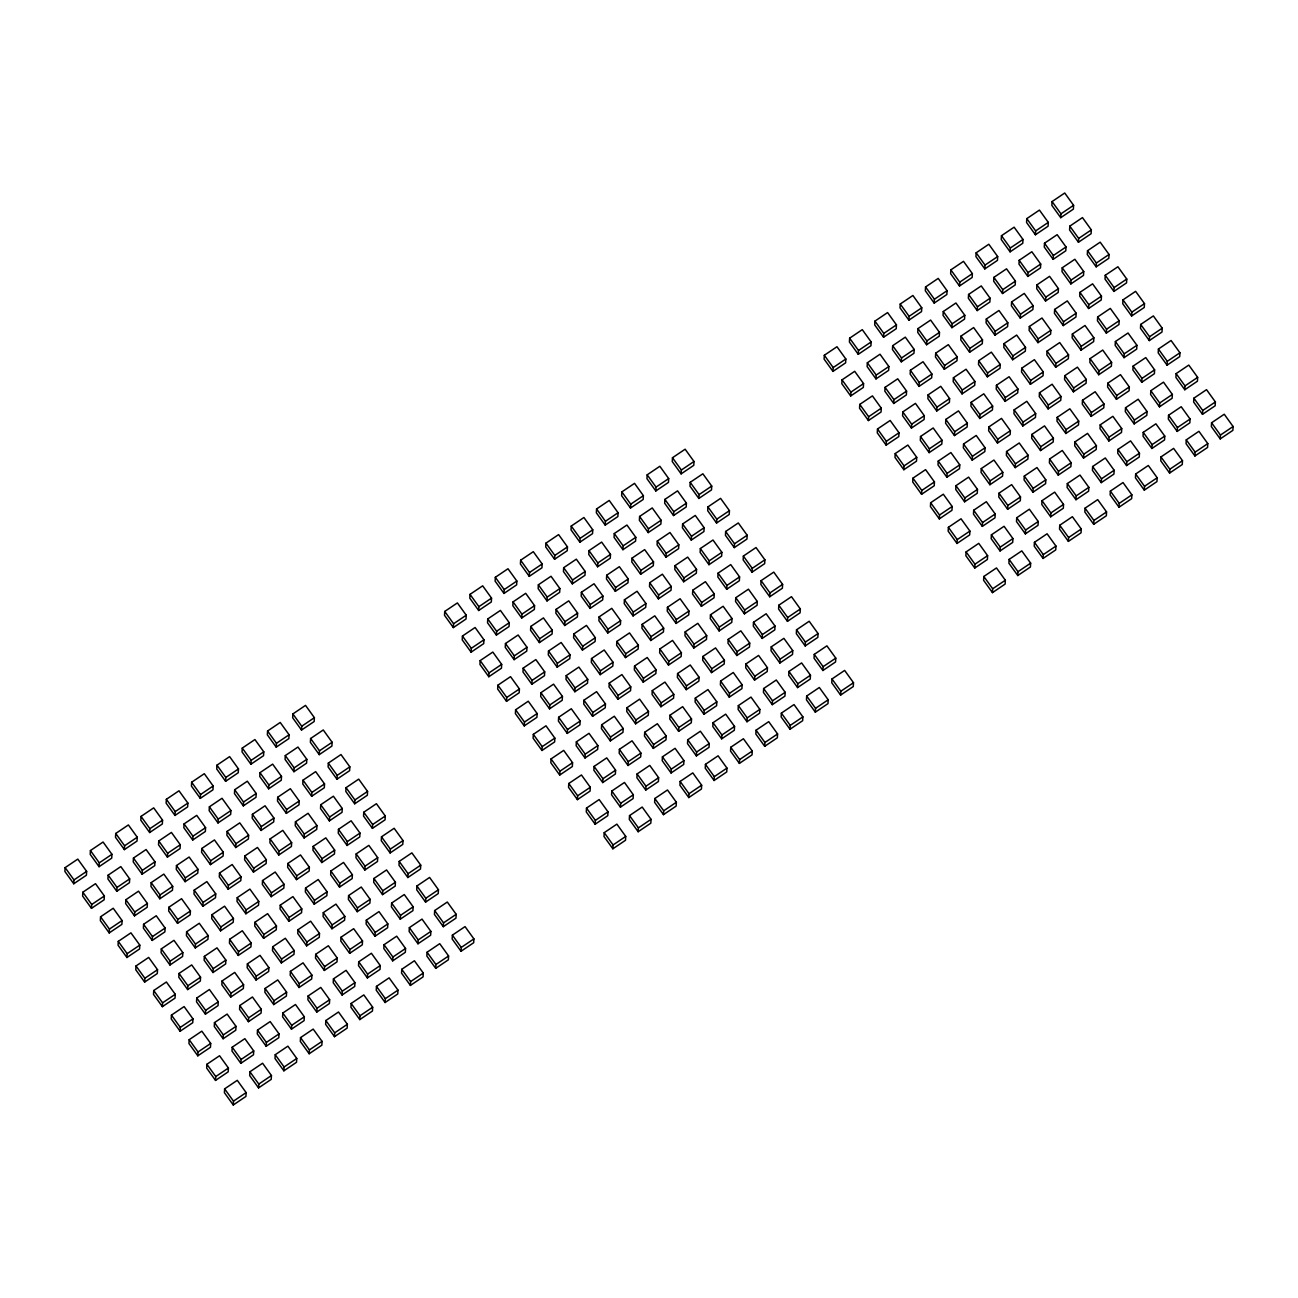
<?xml version="1.0" encoding="UTF-8"?>
<svg xmlns="http://www.w3.org/2000/svg" width="1298" height="1298" viewBox="0 0 1298 1298"><rect width="100%" height="100%" fill="white"/><g stroke="black" fill="none" stroke-linecap="round" stroke-linejoin="round"><path stroke-width="1.5" d="M65.127 867.632L64.9 871.477L73.759 883.76L86.414 875.225L86.641 871.396L77.783 859.098L65.127 867.632L73.986 879.93L73.759 883.76M82.845 892.213L82.618 896.058L91.477 908.34L104.132 899.806L104.359 895.977L95.5 883.678L82.845 892.213L91.704 904.511L91.477 908.34M90.422 850.563L90.211 854.392L99.07 866.691L111.725 858.14L111.936 854.311L103.077 842.029L90.422 850.563L99.297 862.845L99.07 866.691M100.563 916.794L100.352 920.639L109.21 932.921L121.866 924.387L122.077 920.542L113.218 908.259L100.563 916.794L109.421 929.092L109.21 932.921M108.156 875.144L107.929 878.973L116.788 891.272L129.443 882.721L129.67 878.892L120.811 866.593L108.156 875.144L117.015 887.426L116.788 891.272M115.733 833.478L115.506 837.324L124.381 849.606L137.02 841.072L137.247 837.226L128.388 824.944L115.733 833.478L124.592 845.777L124.381 849.606M118.28 941.375L118.069 945.22L126.928 957.502L139.584 948.968L139.795 945.122L130.936 932.84L118.28 941.375L127.155 953.673L126.928 957.502M125.874 899.725L125.646 903.554L134.505 915.853L147.161 907.302L147.388 903.473L138.529 891.174L125.874 899.725L134.732 912.007L134.505 915.853M133.451 858.059L133.24 861.904L142.099 874.187L154.754 865.652L154.965 861.807L146.106 849.525L133.451 858.059L142.326 870.358L142.099 874.187M141.044 816.41L140.817 820.239L149.676 832.521L162.331 823.987L162.558 820.158L153.699 807.859L141.044 816.41L149.903 828.692L149.676 832.521M136.014 965.955L135.787 969.801L144.646 982.083L157.301 973.549L157.529 969.703L148.67 957.421L136.014 965.955L144.873 978.254L144.646 982.083M143.591 924.306L143.38 928.135L152.239 940.417L164.895 931.883L165.106 928.054L156.247 915.755L143.591 924.306L152.45 936.588L152.239 940.417M151.185 882.64L150.957 886.469L159.816 898.768L172.472 890.233L172.699 886.388L163.84 874.106L151.185 882.64L160.043 894.939L159.816 898.768M158.762 840.974L158.534 844.82L167.41 857.102L180.065 848.567L180.276 844.738L171.417 832.44L158.762 840.974L167.62 853.273L167.41 857.102M153.732 990.536L153.505 994.382L162.38 1006.664L175.019 998.13L175.246 994.284L166.387 982.002L153.732 990.536L162.591 1002.835L162.38 1006.664M166.355 799.325L166.128 803.154L174.987 815.452L187.642 806.902L187.869 803.073L178.994 790.79L166.355 799.325L175.214 811.607L174.987 815.452M161.309 948.887L161.098 952.716L169.957 964.998L182.612 956.464L182.84 952.635L173.964 940.336L161.309 948.887L170.184 961.169L169.957 964.998M168.902 907.221L168.675 911.05L177.534 923.349L190.189 914.814L190.417 910.969L181.558 898.687L168.902 907.221L177.761 919.503L177.534 923.349M176.479 865.555L176.268 869.4L185.127 881.683L197.783 873.148L197.994 869.319L189.135 857.021L176.479 865.555L185.354 877.854L185.127 881.683M171.45 1015.117L171.239 1018.946L180.097 1031.245L192.753 1022.71L192.964 1018.865L184.105 1006.583L171.45 1015.117L180.308 1027.416L180.097 1031.245M184.073 823.906L183.845 827.735L192.704 840.033L205.36 831.483L205.587 827.653L196.728 815.371L184.073 823.906L192.931 836.188L192.704 840.033M179.043 973.451L178.816 977.297L187.675 989.579L200.33 981.045L200.557 977.216L191.698 964.917L179.043 973.451L187.902 985.75L187.675 989.579M191.65 782.24L191.439 786.085L200.298 798.367L212.953 789.833L213.164 785.988L204.305 773.705L191.65 782.24L200.509 794.538L200.298 798.367M186.62 931.802L186.409 935.631L195.268 947.929L207.923 939.379L208.134 935.55L199.275 923.267L186.62 931.802L195.479 944.084L195.268 947.929M194.213 890.136L193.986 893.981L202.845 906.264L215.5 897.729L215.728 893.884L206.869 881.602L194.213 890.136L203.072 902.435L202.845 906.264M189.184 1039.698L188.956 1043.527L197.815 1055.826L210.471 1047.291L210.698 1043.446L201.823 1031.164L189.184 1039.698L198.042 1051.98L197.815 1055.826M201.79 848.486L201.579 852.315L210.438 864.614L223.094 856.063L223.305 852.234L214.446 839.936L201.79 848.486L210.649 860.769L210.438 864.614M196.761 998.032L196.533 1001.878L205.409 1014.16L218.048 1005.625L218.275 1001.796L209.416 989.498L196.761 998.032L205.619 1010.331L205.409 1014.16M209.384 806.821L209.156 810.666L218.015 822.948L230.671 814.414L230.898 810.569L222.023 798.286L209.384 806.821L218.242 819.119L218.015 822.948M204.354 956.383L204.127 960.212L212.986 972.51L225.641 963.96L225.868 960.131L216.993 947.848L204.354 956.383L213.213 968.665L212.986 972.51M216.961 765.171L216.734 769L225.609 781.299L238.248 772.748L238.475 768.919L229.616 756.62L216.961 765.171L225.82 777.453L225.609 781.299M211.931 914.717L211.704 918.562L220.563 930.844L233.218 922.31L233.445 918.465L224.586 906.182L211.931 914.717L220.79 927.015L220.563 930.844M206.901 1064.279L206.674 1068.108L215.533 1080.407L228.188 1071.856L228.416 1068.027L219.557 1055.745L206.901 1064.279L215.76 1076.561L215.533 1080.407M219.508 873.067L219.297 876.896L228.156 889.195L240.811 880.644L241.022 876.815L232.164 864.517L219.508 873.067L228.383 885.35L228.156 889.195M214.478 1022.613L214.267 1026.458L223.126 1038.741L235.782 1030.206L235.993 1026.361L227.134 1014.079L214.478 1022.613L223.337 1034.912L223.126 1038.741M227.101 831.401L226.874 835.247L235.733 847.529L248.389 838.995L248.616 835.149L239.757 822.867L227.101 831.401L235.96 843.7L235.733 847.529M222.072 980.964L221.844 984.793L230.703 997.091L243.359 988.541L243.586 984.711L234.727 972.413L222.072 980.964L230.93 993.246L230.703 997.091M234.678 789.752L234.467 793.581L243.326 805.863L255.982 797.329L256.193 793.5L247.334 781.201L234.678 789.752L243.537 802.034L243.326 805.863M229.649 939.298L229.438 943.143L238.297 955.425L250.952 946.891L251.163 943.046L242.304 930.763L229.649 939.298L238.508 951.596L238.297 955.425M242.272 748.086L242.045 751.915L250.903 764.214L263.559 755.679L263.786 751.834L254.927 739.552L242.272 748.086L251.131 760.368L250.903 764.214M224.619 1088.86L224.408 1092.689L233.267 1104.987L245.922 1096.437L246.133 1092.608L237.274 1080.325L224.619 1088.86L233.478 1101.142L233.267 1104.987M237.242 897.648L237.015 901.477L245.874 913.776L258.529 905.225L258.756 901.396L249.897 889.098L237.242 897.648L246.101 909.93L245.874 913.776M232.212 1047.194L231.985 1051.039L240.844 1063.322L253.499 1054.787L253.727 1050.942L244.851 1038.66L232.212 1047.194L241.071 1059.493L240.844 1063.322M244.819 855.982L244.608 859.811L253.467 872.11L266.122 863.576L266.333 859.73L257.475 847.448L244.819 855.982L253.678 868.281L253.467 872.11M239.789 1005.544L239.562 1009.373L248.437 1021.672L261.076 1013.121L261.304 1009.292L252.445 996.994L239.789 1005.544L248.648 1017.827L248.437 1021.672M252.412 814.333L252.185 818.162L261.044 830.444L273.7 821.91L273.927 818.081L265.052 805.782L252.412 814.333L261.271 826.615L261.044 830.444M247.383 963.879L247.155 967.724L256.014 980.006L268.67 971.472L268.897 967.627L260.022 955.344L247.383 963.879L256.241 976.177L256.014 980.006M259.989 772.667L259.762 776.496L268.637 788.795L281.277 780.244L281.504 776.415L272.645 764.133L259.989 772.667L268.848 784.949L268.637 788.795M254.96 922.229L254.733 926.058L263.608 938.34L276.247 929.806L276.474 925.977L267.615 913.678L254.96 922.229L263.818 934.511L263.608 938.34M267.583 731.001L267.356 734.846L276.214 747.129L288.87 738.594L289.097 734.765L280.222 722.467L267.583 731.001L276.442 743.3L276.214 747.129M249.93 1071.775L249.703 1075.62L258.562 1087.902L271.217 1079.368L271.444 1075.523L262.585 1063.24L249.93 1071.775L258.789 1084.073L258.562 1087.902M262.537 880.563L262.326 884.392L271.185 896.691L283.84 888.156L284.051 884.311L275.192 872.029L262.537 880.563L271.412 892.846L271.185 896.691M257.507 1030.125L257.296 1033.954L266.155 1046.253L278.81 1037.702L279.021 1033.873L270.162 1021.575L257.507 1030.125L266.382 1042.408L266.155 1046.253M270.13 838.897L269.903 842.743L278.762 855.025L291.417 846.491L291.644 842.662L282.786 830.363L270.13 838.897L278.989 851.196L278.762 855.025M265.1 988.459L264.873 992.289L273.732 1004.587L286.387 996.053L286.615 992.207L277.756 979.925L265.1 988.459L273.959 1000.758L273.732 1004.587M277.707 797.248L277.496 801.077L286.355 813.375L299.011 804.825L299.221 800.996L290.363 788.713L277.707 797.248L286.582 809.53L286.355 813.375M272.677 946.794L272.466 950.639L281.325 962.921L293.981 954.387L294.192 950.558L285.333 938.259L272.677 946.794L281.536 959.092L281.325 962.921M285.3 755.582L285.073 759.427L293.932 771.71L306.588 763.175L306.815 759.33L297.956 747.048L285.3 755.582L294.159 767.881L293.932 771.71M280.271 905.144L280.043 908.973L288.902 921.272L301.558 912.721L301.785 908.892L292.926 896.61L280.271 905.144L289.13 917.426L288.902 921.272M292.877 713.932L292.667 717.762L301.525 730.06L314.181 721.51L314.392 717.68L305.533 705.382L292.877 713.932L301.736 726.215L301.525 730.06M275.241 1054.706L275.014 1058.535L283.873 1070.818L296.528 1062.283L296.755 1058.454L287.896 1046.156L275.241 1054.706L284.1 1066.988L283.873 1070.818M287.848 863.478L287.637 867.324L296.496 879.606L309.151 871.072L309.362 867.242L300.503 854.944L287.848 863.478L296.707 875.777L296.496 879.606M282.818 1013.04L282.591 1016.869L291.466 1029.168L304.105 1020.634L304.332 1016.788L295.473 1004.506L282.818 1013.04L291.677 1025.323L291.466 1029.168M295.441 821.829L295.214 825.658L304.073 837.956L316.728 829.406L316.955 825.577L308.097 813.278L295.441 821.829L304.3 834.111L304.073 837.956M290.411 971.375L290.184 975.22L299.043 987.502L311.698 978.968L311.926 975.139L303.051 962.84L290.411 971.375L299.27 983.673L299.043 987.502M303.018 780.163L302.791 784.008L311.666 796.291L324.305 787.756L324.532 783.911L315.674 771.629L303.018 780.163L311.877 792.461L311.666 796.291M297.988 929.725L297.761 933.554L306.636 945.853L319.276 937.302L319.503 933.473L310.644 921.191L297.988 929.725L306.847 942.007L306.636 945.853M310.611 738.513L310.384 742.342L319.243 754.641L331.899 746.09L332.126 742.261L323.251 729.963L310.611 738.513L319.47 750.796L319.243 754.641M305.565 888.059L305.354 891.904L314.213 904.187L326.869 895.652L327.08 891.807L318.221 879.525L305.565 888.059L314.441 900.358L314.213 904.187M300.536 1037.621L300.325 1041.45L309.184 1053.749L321.839 1045.198L322.05 1041.369L313.191 1029.087L300.536 1037.621L309.411 1049.904L309.184 1053.749M313.159 846.41L312.932 850.239L321.79 862.537L334.446 853.987L334.673 850.158L325.814 837.859L313.159 846.41L322.018 858.692L321.79 862.537M308.129 995.955L307.902 999.801L316.761 1012.083L329.416 1003.549L329.643 999.72L320.784 987.421L308.129 995.955L316.988 1008.254L316.761 1012.083M320.736 804.744L320.525 808.589L329.384 820.871L342.039 812.337L342.25 808.492L333.391 796.209L320.736 804.744L329.611 817.042L329.384 820.871M315.706 954.306L315.495 958.135L324.354 970.433L337.009 961.883L337.22 958.054L328.362 945.755L315.706 954.306L324.565 966.588L324.354 970.433M328.329 763.094L328.102 766.923L336.961 779.206L349.616 770.671L349.843 766.842L340.985 754.544L328.329 763.094L337.188 775.377L336.961 779.206M323.299 912.64L323.072 916.485L331.931 928.768L344.587 920.233L344.814 916.388L335.955 904.106L323.299 912.64L332.158 924.939L331.931 928.768M330.876 870.99L330.666 874.82L339.524 887.118L352.18 878.568L352.391 874.738L343.532 862.44L330.876 870.99L339.735 883.273L339.524 887.118M325.847 1020.536L325.62 1024.382L334.495 1036.664L347.134 1028.13L347.361 1024.284L338.502 1012.002L325.847 1020.536L334.706 1032.835L334.495 1036.664M338.47 829.325L338.243 833.154L347.101 845.452L359.757 836.918L359.984 833.073L351.125 820.79L338.47 829.325L347.329 841.623L347.101 845.452M333.44 978.887L333.213 982.716L342.072 995.014L354.727 986.464L354.954 982.635L346.079 970.336L333.44 978.887L342.299 991.169L342.072 995.014M346.047 787.675L345.82 791.504L354.695 803.786L367.35 795.252L367.561 791.423L358.702 779.125L346.047 787.675L354.906 799.957L354.695 803.786M341.017 937.221L340.79 941.066L349.665 953.349L362.304 944.814L362.531 940.969L353.673 928.687L341.017 937.221L349.876 949.519L349.665 953.349M348.594 895.571L348.383 899.4L357.242 911.683L369.898 903.148L370.125 899.319L361.25 887.021L348.594 895.571L357.469 907.854L357.242 911.683M356.187 853.906L355.96 857.735L364.819 870.033L377.475 861.499L377.702 857.654L368.843 845.371L356.187 853.906L365.046 866.188L364.819 870.033M351.158 1003.468L350.931 1007.297L359.789 1019.595L372.445 1011.045L372.672 1007.216L363.813 994.917L351.158 1003.468L360.017 1015.75L359.789 1019.595M363.764 812.24L363.554 816.085L372.412 828.367L385.068 819.833L385.279 816.004L376.42 803.705L363.764 812.24L372.64 824.538L372.412 828.367M358.735 961.802L358.524 965.631L367.383 977.929L380.038 969.395L380.249 965.55L371.39 953.267L358.735 961.802L367.594 974.1L367.383 977.929M366.328 920.152L366.101 923.981L374.96 936.264L387.615 927.729L387.842 923.9L378.984 911.602L366.328 920.152L375.187 932.435L374.96 936.264M373.905 878.486L373.694 882.315L382.553 894.614L395.209 886.08L395.419 882.234L386.561 869.952L373.905 878.486L382.764 890.769L382.553 894.614M381.498 836.821L381.271 840.666L390.13 852.948L402.786 844.414L403.013 840.585L394.154 828.286L381.498 836.821L390.357 849.119L390.13 852.948M376.469 986.383L376.242 990.212L385.1 1002.51L397.756 993.976L397.983 990.131L389.108 977.848L376.469 986.383L385.328 998.665L385.1 1002.51M384.046 944.717L383.819 948.562L392.694 960.845L405.333 952.31L405.56 948.481L396.701 936.183L384.046 944.717L392.905 957.015L392.694 960.845M391.639 903.067L391.412 906.896L400.271 919.195L412.926 910.644L413.153 906.815L404.278 894.533L391.639 903.067L400.498 915.35L400.271 919.195M399.216 861.401L398.989 865.247L407.848 877.529L420.503 868.995L420.73 865.149L411.872 852.867L399.216 861.401L408.075 873.7L407.848 877.529M401.763 969.298L401.553 973.143L410.411 985.425L423.067 976.891L423.278 973.062L414.419 960.763L401.763 969.298L410.622 981.596L410.411 985.425M409.357 927.648L409.13 931.477L417.988 943.776L430.644 935.225L430.871 931.396L422.012 919.098L409.357 927.648L418.216 939.93L417.988 943.776M416.934 885.982L416.723 889.828L425.582 902.11L438.237 893.576L438.448 889.73L429.589 877.448L416.934 885.982L425.793 898.281L425.582 902.11M444.727 611.455L444.5 615.284L453.359 627.583L466.014 619.032L466.242 615.203L457.383 602.921L444.727 611.455L453.586 623.738L453.359 627.583M427.074 952.229L426.847 956.058L435.722 968.357L448.362 959.806L448.589 955.977L439.73 943.678L427.074 952.229L435.933 964.511L435.722 968.357M434.668 910.563L434.441 914.409L443.299 926.691L455.955 918.157L456.182 914.311L447.307 902.029L434.668 910.563L443.527 922.862L443.299 926.691M462.445 636.036L462.218 639.865L471.093 652.164L483.732 643.613L483.959 639.784L475.1 627.502L462.445 636.036L471.304 648.319L471.093 652.164M470.022 594.37L469.811 598.216L478.67 610.498L491.325 601.964L491.536 598.118L482.678 585.836L470.022 594.37L478.897 606.669L478.67 610.498M452.385 935.144L452.158 938.989L461.017 951.272L473.673 942.737L473.9 938.892L465.041 926.61L452.385 935.144L461.244 947.443L461.017 951.272M480.163 660.617L479.952 664.446L488.811 676.745L501.466 668.194L501.677 664.365L492.818 652.067L480.163 660.617L489.022 672.899L488.811 676.745M487.756 618.951L487.529 622.797L496.388 635.079L509.043 626.545L509.27 622.699L500.411 610.417L487.756 618.951L496.615 631.25L496.388 635.079M495.333 577.302L495.122 581.131L503.981 593.429L516.636 584.879L516.847 581.05L507.989 568.751L495.333 577.302L504.192 589.584L503.981 593.429M497.897 685.198L497.669 689.027L506.528 701.326L519.184 692.775L519.411 688.946L510.536 676.647L497.897 685.198L506.755 697.48L506.528 701.326M505.474 643.532L505.246 647.378L514.122 659.66L526.761 651.125L526.988 647.28L518.129 634.998L505.474 643.532L514.332 655.831L514.122 659.66M513.051 601.883L512.84 605.712L521.699 617.994L534.354 609.46L534.565 605.631L525.706 593.332L513.051 601.883L521.926 614.165L521.699 617.994M520.644 560.217L520.417 564.046L529.276 576.344L541.931 567.81L542.158 563.965L533.3 551.682L520.644 560.217L529.503 572.499L529.276 576.344M515.614 709.779L515.387 713.608L524.246 725.89L536.901 717.356L537.129 713.527L528.27 701.228L515.614 709.779L524.473 722.061L524.246 725.89M523.191 668.113L522.98 671.942L531.839 684.241L544.495 675.706L544.706 671.861L535.847 659.579L523.191 668.113L532.05 680.412L531.839 684.241M530.785 626.447L530.558 630.293L539.416 642.575L552.072 634.041L552.299 630.211L543.44 617.913L530.785 626.447L539.644 638.746L539.416 642.575M538.362 584.798L538.151 588.627L547.01 600.925L559.665 592.375L559.876 588.546L551.017 576.263L538.362 584.798L547.221 597.08L547.01 600.925M533.332 734.36L533.105 738.189L541.98 750.471L554.635 741.937L554.846 738.108L545.987 725.809L533.332 734.36L542.191 746.642L541.98 750.471M545.955 543.132L545.728 546.977L554.587 559.26L567.242 550.725L567.469 546.896L558.611 534.598L545.955 543.132L554.814 555.43L554.587 559.26M540.925 692.694L540.698 696.523L549.557 708.822L562.212 700.287L562.44 696.442L553.565 684.16L540.925 692.694L549.784 704.976L549.557 708.822M548.502 651.028L548.275 654.873L557.15 667.156L569.79 658.621L570.017 654.792L561.158 642.494L548.502 651.028L557.361 663.327L557.15 667.156M556.079 609.379L555.869 613.208L564.727 625.506L577.383 616.956L577.61 613.127L568.735 600.844L556.079 609.379L564.955 621.661L564.727 625.506M551.05 758.924L550.839 762.77L559.698 775.052L572.353 766.518L572.564 762.689L563.705 750.39L551.05 758.924L559.925 771.223L559.698 775.052M563.673 567.713L563.446 571.558L572.304 583.84L584.96 575.306L585.187 571.461L576.328 559.178L563.673 567.713L572.532 580.011L572.304 583.84M558.643 717.275L558.416 721.104L567.275 733.402L579.93 724.852L580.157 721.023L571.298 708.74L558.643 717.275L567.502 729.557L567.275 733.402M571.25 526.063L571.039 529.892L579.898 542.191L592.553 533.64L592.764 529.811L583.905 517.513L571.25 526.063L580.125 538.346L579.898 542.191M566.22 675.609L566.009 679.454L574.868 691.737L587.523 683.202L587.734 679.357L578.876 667.075L566.22 675.609L575.079 687.908L574.868 691.737M573.813 633.959L573.586 637.789L582.445 650.087L595.101 641.536L595.328 637.707L586.469 625.409L573.813 633.959L582.672 646.242L582.445 650.087M568.784 783.505L568.556 787.351L577.415 799.633L590.071 791.099L590.298 787.269L581.439 774.971L568.784 783.505L577.642 795.804L577.415 799.633M581.39 592.294L581.179 596.139L590.038 608.421L602.694 599.887L602.905 596.042L594.046 583.759L581.39 592.294L590.249 604.592L590.038 608.421M576.361 741.856L576.15 745.685L585.009 757.983L597.664 749.433L597.875 745.604L589.016 733.321L576.361 741.856L585.22 754.138L585.009 757.983M588.984 550.644L588.757 554.473L597.615 566.772L610.271 558.221L610.498 554.392L601.639 542.093L588.984 550.644L597.843 562.926L597.615 566.772M583.954 700.19L583.727 704.035L592.586 716.318L605.241 707.783L605.468 703.938L596.593 691.656L583.954 700.19L592.813 712.488L592.586 716.318M596.561 508.978L596.35 512.807L605.209 525.106L617.864 516.572L618.075 512.726L609.216 500.444L596.561 508.978L605.42 521.277L605.209 525.106M591.531 658.54L591.304 662.369L600.179 674.668L612.818 666.117L613.045 662.288L604.187 649.99L591.531 658.54L600.39 670.823L600.179 674.668M586.501 808.086L586.274 811.931L595.133 824.214L607.789 815.679L608.016 811.834L599.157 799.552L586.501 808.086L595.36 820.385L595.133 824.214M599.124 616.875L598.897 620.72L607.756 633.002L620.412 624.468L620.639 620.622L611.764 608.34L599.124 616.875L607.983 629.173L607.756 633.002M594.078 766.437L593.867 770.266L602.726 782.564L615.382 774.014L615.593 770.185L606.734 757.886L594.078 766.437L602.953 778.719L602.726 782.564M606.701 575.225L606.474 579.054L615.333 591.336L627.989 582.802L628.216 578.973L619.357 566.674L606.701 575.225L615.56 587.507L615.333 591.336M601.672 724.771L601.445 728.616L610.303 740.898L622.959 732.364L623.186 728.519L614.327 716.236L601.672 724.771L610.531 737.069L610.303 740.898M614.279 533.559L614.068 537.388L622.926 549.687L635.582 541.152L635.793 537.307L626.934 525.025L614.279 533.559L623.154 545.841L622.926 549.687M609.249 683.121L609.038 686.95L617.897 699.249L630.552 690.698L630.763 686.869L621.904 674.571L609.249 683.121L618.108 695.404L617.897 699.249M621.872 491.893L621.645 495.739L630.504 508.021L643.159 499.487L643.386 495.658L634.527 483.359L621.872 491.893L630.731 504.192L630.504 508.021M604.219 832.667L604.008 836.512L612.867 848.795L625.522 840.26L625.733 836.415L616.875 824.133L604.219 832.667L613.078 844.966L612.867 848.795M616.842 641.455L616.615 645.284L625.474 657.583L638.129 649.049L638.356 645.203L629.498 632.921L616.842 641.455L625.701 653.754L625.474 657.583M611.812 791.017L611.585 794.847L620.444 807.145L633.1 798.595L633.327 794.765L624.468 782.467L611.812 791.017L620.671 803.3L620.444 807.145M624.419 599.806L624.208 603.635L633.067 615.917L645.723 607.383L645.933 603.554L637.075 591.255L624.419 599.806L633.278 612.088L633.067 615.917M619.389 749.352L619.178 753.197L628.037 765.479L640.693 756.945L640.904 753.1L632.045 740.817L619.389 749.352L628.248 761.65L628.037 765.479M632.012 558.14L631.785 561.969L640.644 574.268L653.3 565.717L653.527 561.888L644.668 549.606L632.012 558.14L640.871 570.422L640.644 574.268M626.983 707.702L626.756 711.531L635.614 723.813L648.27 715.279L648.497 711.45L639.622 699.151L626.983 707.702L635.842 719.984L635.614 723.813M639.59 516.474L639.379 520.32L648.237 532.602L660.893 524.067L661.104 520.238L652.245 507.94L639.59 516.474L648.448 528.773L648.237 532.602M634.56 666.036L634.333 669.865L643.208 682.164L655.847 673.63L656.074 669.784L647.215 657.502L634.56 666.036L643.419 678.319L643.208 682.164M647.183 474.825L646.956 478.654L655.814 490.952L668.47 482.402L668.697 478.573L659.838 466.274L647.183 474.825L656.042 487.107L655.814 490.952M629.53 815.598L629.303 819.427L638.162 831.726L650.817 823.175L651.044 819.346L642.186 807.048L629.53 815.598L638.389 827.881L638.162 831.726M642.153 624.37L641.926 628.216L650.785 640.498L663.44 631.964L663.667 628.135L654.792 615.836L642.153 624.37L651.012 636.669L650.785 640.498M637.107 773.933L636.896 777.762L645.755 790.06L658.411 781.526L658.621 777.68L649.763 765.398L637.107 773.933L645.982 786.231L645.755 790.06M649.73 582.721L649.503 586.55L658.378 598.849L671.017 590.298L671.244 586.469L662.386 574.187L649.73 582.721L658.589 595.003L658.378 598.849M644.7 732.283L644.473 736.112L653.332 748.394L665.988 739.86L666.215 736.031L657.356 723.732L644.7 732.283L653.559 744.565L653.332 748.394M657.307 541.055L657.096 544.9L665.955 557.183L678.611 548.648L678.822 544.803L669.963 532.521L657.307 541.055L666.182 553.354L665.955 557.183M652.277 690.617L652.067 694.446L660.925 706.745L673.581 698.194L673.792 694.365L664.933 682.083L652.277 690.617L661.153 702.899L660.925 706.745M664.901 499.406L664.673 503.235L673.532 515.533L686.188 506.983L686.415 503.153L677.556 490.855L664.901 499.406L673.759 511.688L673.532 515.533M659.871 648.951L659.644 652.797L668.502 665.079L681.158 656.545L681.385 652.716L672.526 640.417L659.871 648.951L668.73 661.25L668.502 665.079M672.478 457.74L672.267 461.585L681.125 473.867L693.781 465.333L693.992 461.488L685.133 449.205L672.478 457.74L681.353 470.038L681.125 473.867M654.841 798.513L654.614 802.342L663.473 814.641L676.128 806.107L676.355 802.261L667.496 789.979L654.841 798.513L663.7 810.796L663.473 814.641M667.448 607.302L667.237 611.131L676.096 623.429L688.751 614.879L688.962 611.05L680.103 598.751L667.448 607.302L676.307 619.584L676.096 623.429M662.418 756.848L662.207 760.693L671.066 772.975L683.721 764.441L683.932 760.612L675.074 748.313L662.418 756.848L671.277 769.146L671.066 772.975M675.041 565.636L674.814 569.481L683.673 581.764L696.328 573.229L696.555 569.384L687.697 557.102L675.041 565.636L683.9 577.934L683.673 581.764M670.011 715.198L669.784 719.027L678.643 731.326L691.299 722.775L691.526 718.946L682.667 706.664L670.011 715.198L678.87 727.48L678.643 731.326M682.618 523.986L682.407 527.815L691.266 540.114L703.922 531.563L704.133 527.734L695.274 515.436L682.618 523.986L691.477 536.269L691.266 540.114M677.588 673.532L677.361 677.378L686.236 689.66L698.876 681.125L699.103 677.28L690.244 664.998L677.588 673.532L686.447 685.831L686.236 689.66M690.212 482.321L689.984 486.166L698.843 498.448L711.499 489.914L711.726 486.069L702.867 473.786L690.212 482.321L699.07 494.619L698.843 498.448M685.182 631.883L684.955 635.712L693.813 648.01L706.469 639.46L706.696 635.631L697.821 623.332L685.182 631.883L694.041 644.165L693.813 648.01M680.136 781.428L679.925 785.274L688.784 797.556L701.439 789.022L701.65 785.193L692.791 772.894L680.136 781.428L689.011 793.727L688.784 797.556M692.759 590.217L692.532 594.062L701.407 606.344L714.046 597.81L714.273 593.965L705.414 581.682L692.759 590.217L701.618 602.515L701.407 606.344M687.729 739.779L687.502 743.608L696.361 755.907L709.016 747.356L709.243 743.527L700.385 731.228L687.729 739.779L696.588 752.061L696.361 755.907M700.336 548.567L700.125 552.396L708.984 564.679L721.639 556.144L721.85 552.315L712.991 540.017L700.336 548.567L709.211 560.85L708.984 564.679M695.306 698.113L695.095 701.958L703.954 714.241L716.61 705.706L716.821 701.861L707.962 689.579L695.306 698.113L704.181 710.412L703.954 714.241M707.929 506.901L707.702 510.731L716.561 523.029L729.216 514.495L729.444 510.649L720.585 498.367L707.929 506.901L716.788 519.184L716.561 523.029M702.899 656.464L702.672 660.293L711.531 672.591L724.187 664.041L724.414 660.211L715.555 647.913L702.899 656.464L711.758 668.746L711.531 672.591M710.477 614.798L710.266 618.643L719.124 630.925L731.78 622.391L731.991 618.546L723.132 606.263L710.477 614.798L719.335 627.096L719.124 630.925M705.447 764.36L705.236 768.189L714.095 780.487L726.75 771.937L726.961 768.108L718.102 755.809L705.447 764.36L714.306 776.642L714.095 780.487M718.07 573.148L717.843 576.977L726.702 589.26L739.357 580.725L739.584 576.896L730.725 564.598L718.07 573.148L726.929 585.43L726.702 589.26M713.04 722.694L712.813 726.539L721.672 738.822L734.327 730.287L734.554 726.442L725.696 714.16L713.04 722.694L721.899 734.993L721.672 738.822M725.647 531.482L725.436 535.311L734.295 547.61L746.95 539.076L747.161 535.23L738.302 522.948L725.647 531.482L734.506 543.765L734.295 547.61M720.617 681.044L720.39 684.873L729.265 697.156L741.921 688.621L742.131 684.792L733.273 672.494L720.617 681.044L729.476 693.327L729.265 697.156M728.21 639.379L727.983 643.208L736.842 655.506L749.498 646.972L749.725 643.127L740.85 630.844L728.21 639.379L737.069 651.661L736.842 655.506M735.788 597.713L735.56 601.558L744.435 613.84L757.075 605.306L757.302 601.477L748.443 589.178L735.788 597.713L744.646 610.011L744.435 613.84M730.758 747.275L730.531 751.104L739.389 763.402L752.045 754.868L752.272 751.023L743.413 738.74L730.758 747.275L739.617 759.573L739.389 763.402M743.365 556.063L743.154 559.892L752.013 572.191L764.668 563.64L764.895 559.811L756.02 547.529L743.365 556.063L752.24 568.346L752.013 572.191M738.335 705.625L738.124 709.454L746.983 721.737L759.638 713.202L759.849 709.373L750.99 697.075L738.335 705.625L747.21 717.908L746.983 721.737M745.928 663.959L745.701 667.789L754.56 680.087L767.215 671.553L767.442 667.707L758.584 655.425L745.928 663.959L754.787 676.242L754.56 680.087M753.505 622.294L753.294 626.139L762.153 638.421L774.809 629.887L775.02 626.058L766.161 613.759L753.505 622.294L762.364 634.592L762.153 638.421M761.099 580.644L760.871 584.473L769.73 596.772L782.386 588.221L782.613 584.392L773.754 572.11L761.099 580.644L769.957 592.926L769.73 596.772M756.069 730.19L755.842 734.035L764.7 746.318L777.356 737.783L777.583 733.954L768.724 721.656L756.069 730.19L764.928 742.488L764.7 746.318M763.646 688.54L763.435 692.369L772.294 704.668L784.949 696.117L785.16 692.288L776.301 680.006L763.646 688.54L772.505 700.823L772.294 704.668M771.239 646.875L771.012 650.72L779.871 663.002L792.526 654.468L792.754 650.623L783.878 638.34L771.239 646.875L780.098 659.173L779.871 663.002M778.816 605.225L778.589 609.054L787.464 621.353L800.103 612.802L800.331 608.973L791.472 596.674L778.816 605.225L787.675 617.507L787.464 621.353M781.364 713.121L781.153 716.95L790.011 729.249L802.667 720.698L802.878 716.869L794.019 704.571L781.364 713.121L790.239 725.404L790.011 729.249M788.957 671.455L788.73 675.301L797.589 687.583L810.244 679.049L810.471 675.203L801.612 662.921L788.957 671.455L797.816 683.754L797.589 687.583M796.534 629.806L796.323 633.635L805.182 645.933L817.837 637.383L818.048 633.554L809.189 621.255L796.534 629.806L805.393 642.088L805.182 645.933M824.327 355.263L824.1 359.108L832.959 371.39L845.615 362.856L845.842 359.011L836.983 346.728L824.327 355.263L833.186 367.561L832.959 371.39M806.675 696.036L806.464 699.882L815.322 712.164L827.978 703.63L828.189 699.784L819.33 687.502L806.675 696.036L815.533 708.335L815.322 712.164M814.268 654.387L814.041 658.216L822.9 670.498L835.555 661.964L835.782 658.135L826.907 645.836L814.268 654.387L823.127 666.669L822.9 670.498M842.045 379.843L841.818 383.689L850.693 395.971L863.332 387.437L863.559 383.591L854.701 371.309L842.045 379.843L850.904 392.142L850.693 395.971M849.638 338.194L849.411 342.023L858.27 354.322L870.926 345.771L871.153 341.942L862.278 329.643L849.638 338.194L858.497 350.476L858.27 354.322M831.986 678.968L831.758 682.797L840.617 695.079L853.273 686.545L853.5 682.716L844.641 670.417L831.986 678.968L840.844 691.25L840.617 695.079M859.763 404.424L859.552 408.27L868.411 420.552L881.066 412.018L881.277 408.172L872.418 395.89L859.763 404.424L868.638 416.723L868.411 420.552M867.356 362.775L867.129 366.604L875.988 378.902L888.643 370.352L888.87 366.523L880.012 354.224L867.356 362.775L876.215 375.057L875.988 378.902M874.933 321.109L874.722 324.938L883.581 337.237L896.237 328.702L896.447 324.857L887.589 312.575L874.933 321.109L883.792 333.408L883.581 337.237M877.497 429.005L877.27 432.851L886.128 445.133L898.784 436.599L899.011 432.753L890.152 420.471L877.497 429.005L886.356 441.304L886.128 445.133M885.074 387.356L884.847 391.185L893.722 403.467L906.361 394.933L906.588 391.104L897.729 378.805L885.074 387.356L893.933 399.638L893.722 403.467M892.667 345.69L892.44 349.519L901.299 361.817L913.954 353.283L914.181 349.438L905.306 337.156L892.667 345.69L901.526 357.972L901.299 361.817M900.244 304.024L900.017 307.869L908.892 320.152L921.531 311.617L921.758 307.788L912.9 295.49L900.244 304.024L909.103 316.323L908.892 320.152M895.214 453.586L894.987 457.415L903.846 469.714L916.502 461.179L916.729 457.334L907.87 445.052L895.214 453.586L904.073 465.885L903.846 469.714M902.791 411.92L902.581 415.766L911.439 428.048L924.095 419.514L924.306 415.685L915.447 403.386L902.791 411.92L911.667 424.219L911.439 428.048M910.385 370.271L910.158 374.1L919.016 386.398L931.672 377.848L931.899 374.019L923.04 361.736L910.385 370.271L919.244 382.553L919.016 386.398M917.962 328.605L917.751 332.45L926.61 344.733L939.265 336.198L939.476 332.369L930.617 320.071L917.962 328.605L926.821 340.903L926.61 344.733M912.932 478.167L912.721 481.996L921.58 494.295L934.236 485.76L934.446 481.915L925.588 469.633L912.932 478.167L921.791 490.449L921.58 494.295M925.555 286.955L925.328 290.784L934.187 303.083L946.842 294.532L947.069 290.703L938.211 278.405L925.555 286.955L934.414 299.238L934.187 303.083M920.525 436.501L920.298 440.346L929.157 452.629L941.813 444.094L942.04 440.265L933.181 427.967L920.525 436.501L929.384 448.8L929.157 452.629M928.102 394.852L927.875 398.681L936.75 410.979L949.406 402.429L949.617 398.6L940.758 386.317L928.102 394.852L936.961 407.134L936.75 410.979M935.696 353.186L935.469 357.031L944.327 369.313L956.983 360.779L957.21 356.934L948.335 344.651L935.696 353.186L944.555 365.484L944.327 369.313M930.65 502.748L930.439 506.577L939.298 518.875L951.953 510.325L952.18 506.496L943.305 494.214L930.65 502.748L939.525 515.03L939.298 518.875M943.273 311.536L943.046 315.365L951.921 327.664L964.56 319.113L964.787 315.284L955.928 302.986L943.273 311.536L952.132 323.819L951.921 327.664M938.243 461.082L938.016 464.927L946.875 477.21L959.53 468.675L959.757 464.846L950.899 452.548L938.243 461.082L947.102 473.381L946.875 477.21M950.866 269.87L950.639 273.716L959.498 285.998L972.153 277.464L972.38 273.618L963.505 261.336L950.866 269.87L959.725 282.169L959.498 285.998M945.82 419.432L945.609 423.262L954.468 435.56L967.124 427.01L967.335 423.18L958.476 410.882L945.82 419.432L954.695 431.715L954.468 435.56M953.413 377.767L953.186 381.612L962.045 393.894L974.701 385.36L974.928 381.515L966.069 369.232L953.413 377.767L962.272 390.065L962.045 393.894M948.384 527.329L948.157 531.158L957.015 543.456L969.671 534.906L969.898 531.077L961.039 518.794L948.384 527.329L957.243 539.611L957.015 543.456M960.991 336.117L960.78 339.946L969.638 352.245L982.294 343.694L982.505 339.865L973.646 327.567L960.991 336.117L969.849 348.399L969.638 352.245M955.961 485.663L955.75 489.508L964.609 501.791L977.264 493.256L977.475 489.411L968.616 477.129L955.961 485.663L964.82 497.961L964.609 501.791M968.584 294.451L968.357 298.28L977.216 310.579L989.871 302.045L990.098 298.199L981.239 285.917L968.584 294.451L977.443 306.75L977.216 310.579M963.554 444.013L963.327 447.842L972.186 460.141L984.841 451.59L985.068 447.761L976.21 435.463L963.554 444.013L972.413 456.296L972.186 460.141M976.161 252.802L975.95 256.631L984.809 268.913L997.464 260.379L997.675 256.55L988.816 244.251L976.161 252.802L985.02 265.084L984.809 268.913M971.131 402.348L970.92 406.193L979.779 418.475L992.435 409.941L992.645 406.096L983.787 393.813L971.131 402.348L979.99 414.646L979.779 418.475M966.101 551.91L965.874 555.739L974.749 568.037L987.389 559.487L987.616 555.658L978.757 543.359L966.101 551.91L974.96 564.192L974.749 568.037M978.724 360.698L978.497 364.527L987.356 376.809L1000.012 368.275L1000.239 364.446L991.364 352.147L978.724 360.698L987.583 372.98L987.356 376.809M973.695 510.244L973.468 514.089L982.326 526.371L994.982 517.837L995.209 513.992L986.334 501.709L973.695 510.244L982.554 522.542L982.326 526.371M986.302 319.032L986.074 322.861L994.949 335.16L1007.589 326.625L1007.816 322.78L998.957 310.498L986.302 319.032L995.16 331.315L994.949 335.16M981.272 468.594L981.045 472.423L989.903 484.722L1002.559 476.171L1002.786 472.342L993.927 460.044L981.272 468.594L990.131 480.877L989.903 484.722M993.895 277.366L993.668 281.212L1002.527 293.494L1015.182 284.96L1015.409 281.131L1006.534 268.832L993.895 277.366L1002.754 289.665L1002.527 293.494M988.849 426.928L988.638 430.758L997.497 443.056L1010.152 434.522L1010.363 430.676L1001.504 418.394L988.849 426.928L997.724 439.227L997.497 443.056M1001.472 235.717L1001.245 239.546L1010.104 251.844L1022.759 243.294L1022.986 239.465L1014.127 227.182L1001.472 235.717L1010.331 247.999L1010.104 251.844M983.819 576.49L983.608 580.32L992.467 592.618L1005.123 584.068L1005.333 580.238L996.475 567.94L983.819 576.49L992.678 588.773L992.467 592.618M996.442 385.279L996.215 389.108L1005.074 401.39L1017.729 392.856L1017.957 389.027L1009.098 376.728L996.442 385.279L1005.301 397.561L1005.074 401.39M991.412 534.825L991.185 538.67L1000.044 550.952L1012.7 542.418L1012.927 538.573L1004.068 526.29L991.412 534.825L1000.271 547.123L1000.044 550.952M1004.019 343.613L1003.808 347.442L1012.667 359.741L1025.323 351.206L1025.534 347.361L1016.675 335.079L1004.019 343.613L1012.878 355.895L1012.667 359.741M998.989 493.175L998.779 497.004L1007.637 509.287L1020.293 500.752L1020.504 496.923L1011.645 484.625L998.989 493.175L1007.848 505.457L1007.637 509.287M1011.613 301.947L1011.385 305.793L1020.244 318.075L1032.9 309.541L1033.127 305.711L1024.268 293.413L1011.613 301.947L1020.471 314.246L1020.244 318.075M1006.583 451.509L1006.356 455.338L1015.214 467.637L1027.87 459.103L1028.097 455.257L1019.238 442.975L1006.583 451.509L1015.442 463.792L1015.214 467.637M1019.19 260.298L1018.979 264.127L1027.838 276.425L1040.493 267.875L1040.704 264.046L1031.845 251.747L1019.19 260.298L1028.048 272.58L1027.838 276.425M1014.16 409.844L1013.949 413.689L1022.808 425.971L1035.463 417.437L1035.674 413.608L1026.815 401.309L1014.16 409.844L1023.019 422.142L1022.808 425.971M1026.783 218.632L1026.556 222.477L1035.415 234.76L1048.07 226.225L1048.297 222.38L1039.438 210.098L1026.783 218.632L1035.642 230.93L1035.415 234.76M1009.13 559.406L1008.903 563.235L1017.778 575.533L1030.417 566.999L1030.644 563.154L1021.786 550.871L1009.13 559.406L1017.989 571.704L1017.778 575.533M1021.753 368.194L1021.526 372.023L1030.385 384.322L1043.04 375.771L1043.267 371.942L1034.392 359.66L1021.753 368.194L1030.612 380.476L1030.385 384.322M1016.723 517.756L1016.496 521.585L1025.355 533.867L1038.011 525.333L1038.238 521.504L1029.363 509.205L1016.723 517.756L1025.582 530.038L1025.355 533.867M1029.33 326.528L1029.103 330.373L1037.978 342.656L1050.617 334.121L1050.845 330.276L1041.986 317.994L1029.33 326.528L1038.189 338.827L1037.978 342.656M1024.3 476.09L1024.073 479.919L1032.948 492.218L1045.588 483.667L1045.815 479.838L1036.956 467.556L1024.3 476.09L1033.159 488.373L1032.948 492.218M1036.924 284.879L1036.696 288.708L1045.555 301.006L1058.211 292.456L1058.438 288.627L1049.563 276.328L1036.924 284.879L1045.782 297.161L1045.555 301.006M1031.878 434.424L1031.667 438.27L1040.525 450.552L1053.181 442.018L1053.392 438.189L1044.533 425.89L1031.878 434.424L1040.753 446.723L1040.525 450.552M1044.501 243.213L1044.273 247.058L1053.149 259.34L1065.788 250.806L1066.015 246.961L1057.156 234.678L1044.501 243.213L1053.359 255.511L1053.149 259.34M1039.471 392.775L1039.244 396.604L1048.103 408.902L1060.758 400.352L1060.985 396.523L1052.126 384.224L1039.471 392.775L1048.33 405.057L1048.103 408.902M1052.078 201.563L1051.867 205.392L1060.726 217.675L1073.381 209.14L1073.592 205.311L1064.733 193.013L1052.078 201.563L1060.953 213.846L1060.726 217.675M1034.441 542.321L1034.214 546.166L1043.073 558.448L1055.728 549.914L1055.955 546.085L1047.097 533.786L1034.441 542.321L1043.3 554.619L1043.073 558.448M1047.048 351.109L1046.837 354.954L1055.696 367.237L1068.351 358.702L1068.562 354.857L1059.703 342.575L1047.048 351.109L1055.923 363.408L1055.696 367.237M1042.018 500.671L1041.807 504.5L1050.666 516.799L1063.322 508.248L1063.533 504.419L1054.674 492.137L1042.018 500.671L1050.877 512.953L1050.666 516.799M1054.641 309.459L1054.414 313.289L1063.273 325.587L1075.928 317.037L1076.156 313.207L1067.297 300.909L1054.641 309.459L1063.5 321.742L1063.273 325.587M1049.611 459.005L1049.384 462.851L1058.243 475.133L1070.899 466.599L1071.126 462.753L1062.267 450.471L1049.611 459.005L1058.47 471.304L1058.243 475.133M1062.218 267.794L1062.007 271.639L1070.866 283.921L1083.522 275.387L1083.733 271.542L1074.874 259.259L1062.218 267.794L1071.077 280.092L1070.866 283.921M1057.189 417.356L1056.978 421.185L1065.836 433.483L1078.492 424.933L1078.703 421.104L1069.844 408.805L1057.189 417.356L1066.047 429.638L1065.836 433.483M1069.812 226.144L1069.584 229.973L1078.443 242.255L1091.099 233.721L1091.326 229.892L1082.467 217.593L1069.812 226.144L1078.67 238.426L1078.443 242.255M1064.782 375.69L1064.555 379.535L1073.414 391.818L1086.069 383.283L1086.296 379.438L1077.437 367.156L1064.782 375.69L1073.641 387.988L1073.414 391.818M1059.752 525.252L1059.525 529.081L1068.384 541.38L1081.039 532.829L1081.266 529L1072.391 516.701L1059.752 525.252L1068.611 537.534L1068.384 541.38M1072.359 334.04L1072.132 337.869L1081.007 350.152L1093.646 341.617L1093.873 337.788L1085.014 325.49L1072.359 334.04L1081.218 346.323L1081.007 350.152M1067.329 483.586L1067.102 487.431L1075.977 499.714L1088.616 491.179L1088.844 487.334L1079.985 475.052L1067.329 483.586L1076.188 495.885L1075.977 499.714M1079.952 292.375L1079.725 296.204L1088.584 308.502L1101.239 299.968L1101.467 296.122L1092.591 283.84L1079.952 292.375L1088.811 304.673L1088.584 308.502M1074.906 441.937L1074.695 445.766L1083.554 458.064L1096.21 449.514L1096.421 445.685L1087.562 433.386L1074.906 441.937L1083.781 454.219L1083.554 458.064M1087.529 250.709L1087.302 254.554L1096.177 266.836L1108.816 258.302L1109.044 254.473L1100.185 242.174L1087.529 250.709L1096.388 263.007L1096.177 266.836M1082.5 400.271L1082.272 404.116L1091.131 416.398L1103.787 407.864L1104.014 404.019L1095.155 391.736L1082.5 400.271L1091.358 412.569L1091.131 416.398M1090.077 358.621L1089.866 362.45L1098.725 374.733L1111.38 366.198L1111.591 362.369L1102.732 350.071L1090.077 358.621L1098.952 370.904L1098.725 374.733M1085.047 508.167L1084.836 512.012L1093.695 524.295L1106.35 515.76L1106.561 511.915L1097.702 499.633L1085.047 508.167L1093.906 520.466L1093.695 524.295M1097.67 316.955L1097.443 320.784L1106.302 333.083L1118.957 324.549L1119.184 320.703L1110.325 308.421L1097.67 316.955L1106.529 329.238L1106.302 333.083M1092.64 466.517L1092.413 470.347L1101.272 482.629L1113.927 474.094L1114.155 470.265L1105.296 457.967L1092.64 466.517L1101.499 478.8L1101.272 482.629M1105.247 275.29L1105.036 279.135L1113.895 291.417L1126.55 282.883L1126.761 279.054L1117.903 266.755L1105.247 275.29L1114.106 287.588L1113.895 291.417M1100.217 424.852L1100.006 428.681L1108.865 440.979L1121.521 432.445L1121.732 428.6L1112.873 416.317L1100.217 424.852L1109.076 437.134L1108.865 440.979M1107.811 383.186L1107.583 387.031L1116.442 399.313L1129.098 390.779L1129.325 386.95L1120.466 374.651L1107.811 383.186L1116.669 395.484L1116.442 399.313M1115.388 341.536L1115.16 345.365L1124.036 357.664L1136.691 349.113L1136.902 345.284L1128.043 333.002L1115.388 341.536L1124.246 353.819L1124.036 357.664M1110.358 491.098L1110.131 494.927L1119.006 507.21L1131.645 498.675L1131.872 494.846L1123.013 482.548L1110.358 491.098L1119.217 503.381L1119.006 507.21M1122.981 299.87L1122.754 303.716L1131.613 315.998L1144.268 307.464L1144.495 303.618L1135.62 291.336L1122.981 299.87L1131.84 312.169L1131.613 315.998M1117.935 449.433L1117.724 453.262L1126.583 465.56L1139.238 457.026L1139.466 453.18L1130.59 440.898L1117.935 449.433L1126.81 461.715L1126.583 465.56M1125.528 407.767L1125.301 411.612L1134.16 423.894L1146.815 415.36L1147.043 411.531L1138.184 399.232L1125.528 407.767L1134.387 420.065L1134.16 423.894M1133.105 366.117L1132.894 369.946L1141.753 382.245L1154.409 373.694L1154.62 369.865L1145.761 357.583L1133.105 366.117L1141.98 378.399L1141.753 382.245M1140.699 324.451L1140.471 328.297L1149.33 340.579L1161.986 332.045L1162.213 328.199L1153.354 315.917L1140.699 324.451L1149.557 336.75L1149.33 340.579M1135.669 474.013L1135.442 477.842L1144.301 490.141L1156.956 481.59L1157.183 477.761L1148.324 465.479L1135.669 474.013L1144.528 486.296L1144.301 490.141M1143.246 432.348L1143.035 436.193L1151.894 448.475L1164.549 439.941L1164.76 436.096L1155.901 423.813L1143.246 432.348L1152.105 444.646L1151.894 448.475M1150.839 390.698L1150.612 394.527L1159.471 406.826L1172.126 398.275L1172.354 394.446L1163.495 382.147L1150.839 390.698L1159.698 402.98L1159.471 406.826M1158.416 349.032L1158.205 352.878L1167.064 365.16L1179.72 356.626L1179.931 352.78L1171.072 340.498L1158.416 349.032L1167.275 361.331L1167.064 365.16M1160.98 456.928L1160.753 460.774L1169.612 473.056L1182.267 464.522L1182.494 460.676L1173.619 448.394L1160.98 456.928L1169.839 469.227L1169.612 473.056M1168.557 415.279L1168.33 419.108L1177.189 431.407L1189.844 422.856L1190.071 419.027L1181.212 406.728L1168.557 415.279L1177.416 427.561L1177.189 431.407M1176.134 373.613L1175.923 377.458L1184.782 389.741L1197.437 381.206L1197.648 377.361L1188.79 365.079L1176.134 373.613L1185.009 385.912L1184.782 389.741M1186.275 439.86L1186.064 443.689L1194.923 455.971L1207.578 447.437L1207.789 443.608L1198.93 431.309L1186.275 439.86L1195.134 452.142L1194.923 455.971M1193.868 398.194L1193.641 402.023L1202.5 414.322L1215.155 405.787L1215.382 401.942L1206.523 389.66L1193.868 398.194L1202.727 410.493L1202.5 414.322M1211.586 422.775L1211.359 426.604L1220.217 438.902L1232.873 430.368L1233.1 426.523L1224.241 414.24L1211.586 422.775L1220.445 435.057L1220.217 438.902M73.986 879.93L86.641 871.396M99.297 862.845L111.936 854.311M124.592 845.777L137.247 837.226M149.903 828.692L162.558 820.158M175.214 811.607L187.869 803.073M200.509 794.538L213.164 785.988M225.82 777.453L238.475 768.919M251.131 760.368L263.786 751.834M276.442 743.3L289.097 734.765M301.736 726.215L314.392 717.68M453.586 623.738L466.242 615.203M478.897 606.669L491.536 598.118M504.192 589.584L516.847 581.05M529.503 572.499L542.158 563.965M554.814 555.43L567.469 546.896M580.125 538.346L592.764 529.811M605.42 521.277L618.075 512.726M630.731 504.192L643.386 495.658M656.042 487.107L668.697 478.573M681.353 470.038L693.992 461.488M833.186 367.561L845.842 359.011M858.497 350.476L871.153 341.942M883.792 333.408L896.447 324.857M909.103 316.323L921.758 307.788M934.414 299.238L947.069 290.703M959.725 282.169L972.38 273.618M985.02 265.084L997.675 256.55M1010.331 247.999L1022.986 239.465M1035.642 230.93L1048.297 222.38M1060.953 213.846L1073.592 205.311M91.704 904.511L104.359 895.977M117.015 887.426L129.67 878.892M142.326 870.358L154.965 861.807M167.62 853.273L180.276 844.738M192.931 836.188L205.587 827.653M218.242 819.119L230.898 810.569M243.537 802.034L256.193 793.5M268.848 784.949L281.504 776.415M294.159 767.881L306.815 759.33M319.47 750.796L332.126 742.261M471.304 648.319L483.959 639.784M496.615 631.25L509.27 622.699M521.926 614.165L534.565 605.631M547.221 597.08L559.876 588.546M572.532 580.011L585.187 571.461M597.843 562.926L610.498 554.392M623.154 545.841L635.793 537.307M648.448 528.773L661.104 520.238M673.759 511.688L686.415 503.153M699.07 494.619L711.726 486.069M850.904 392.142L863.559 383.591M876.215 375.057L888.87 366.523M901.526 357.972L914.181 349.438M926.821 340.903L939.476 332.369M952.132 323.819L964.787 315.284M977.443 306.75L990.098 298.199M1002.754 289.665L1015.409 281.131M1028.048 272.58L1040.704 264.046M1053.359 255.511L1066.015 246.961M1078.67 238.426L1091.326 229.892M109.421 929.092L122.077 920.542M134.732 912.007L147.388 903.473M160.043 894.939L172.699 886.388M185.354 877.854L197.994 869.319M210.649 860.769L223.305 852.234M235.96 843.7L248.616 835.149M261.271 826.615L273.927 818.081M286.582 809.53L299.221 800.996M311.877 792.461L324.532 783.911M337.188 775.377L349.843 766.842M489.022 672.899L501.677 664.365M514.332 655.831L526.988 647.28M539.644 638.746L552.299 630.211M564.955 621.661L577.61 613.127M590.249 604.592L602.905 596.042M615.56 587.507L628.216 578.973M640.871 570.422L653.527 561.888M666.182 553.354L678.822 544.803M691.477 536.269L704.133 527.734M716.788 519.184L729.444 510.649M868.638 416.723L881.277 408.172M893.933 399.638L906.588 391.104M919.244 382.553L931.899 374.019M944.555 365.484L957.21 356.934M969.849 348.399L982.505 339.865M995.16 331.315L1007.816 322.78M1020.471 314.246L1033.127 305.711M1045.782 297.161L1058.438 288.627M1071.077 280.092L1083.733 271.542M1096.388 263.007L1109.044 254.473M127.155 953.673L139.795 945.122M152.45 936.588L165.106 928.054M177.761 919.503L190.417 910.969M203.072 902.435L215.728 893.884M228.383 885.35L241.022 876.815M253.678 868.281L266.333 859.73M278.989 851.196L291.644 842.662M304.3 834.111L316.955 825.577M329.611 817.042L342.25 808.492M354.906 799.957L367.561 791.423M506.755 697.48L519.411 688.946M532.05 680.412L544.706 671.861M557.361 663.327L570.017 654.792M582.672 646.242L595.328 637.707M607.983 629.173L620.639 620.622M633.278 612.088L645.933 603.554M658.589 595.003L671.244 586.469M683.9 577.934L696.555 569.384M709.211 560.85L721.85 552.315M734.506 543.765L747.161 535.23M886.356 441.304L899.011 432.753M911.667 424.219L924.306 415.685M936.961 407.134L949.617 398.6M962.272 390.065L974.928 381.515M987.583 372.98L1000.239 364.446M1012.878 355.895L1025.534 347.361M1038.189 338.827L1050.845 330.276M1063.5 321.742L1076.156 313.207M1088.811 304.673L1101.467 296.122M1114.106 287.588L1126.761 279.054M144.873 978.254L157.529 969.703M170.184 961.169L182.84 952.635M195.479 944.084L208.134 935.55M220.79 927.015L233.445 918.465M246.101 909.93L258.756 901.396M271.412 892.846L284.051 884.311M296.707 875.777L309.362 867.242M322.018 858.692L334.673 850.158M347.329 841.623L359.984 833.073M372.64 824.538L385.279 816.004M524.473 722.061L537.129 713.527M549.784 704.976L562.44 696.442M575.079 687.908L587.734 679.357M600.39 670.823L613.045 662.288M625.701 653.754L638.356 645.203M651.012 636.669L663.667 628.135M676.307 619.584L688.962 611.05M701.618 602.515L714.273 593.965M726.929 585.43L739.584 576.896M752.24 568.346L764.895 559.811M904.073 465.885L916.729 457.334M929.384 448.8L942.04 440.265M954.695 431.715L967.335 423.18M979.99 414.646L992.645 406.096M1005.301 397.561L1017.957 389.027M1030.612 380.476L1043.267 371.942M1055.923 363.408L1068.562 354.857M1081.218 346.323L1093.873 337.788M1106.529 329.238L1119.184 320.703M1131.84 312.169L1144.495 303.618M162.591 1002.835L175.246 994.284M187.902 985.75L200.557 977.216M213.213 968.665L225.868 960.131M238.508 951.596L251.163 943.046M263.818 934.511L276.474 925.977M289.13 917.426L301.785 908.892M314.441 900.358L327.08 891.807M339.735 883.273L352.391 874.738M365.046 866.188L377.702 857.654M390.357 849.119L403.013 840.585M542.191 746.642L554.846 738.108M567.502 729.557L580.157 721.023M592.813 712.488L605.468 703.938M618.108 695.404L630.763 686.869M643.419 678.319L656.074 669.784M668.73 661.25L681.385 652.716M694.041 644.165L706.696 635.631M719.335 627.096L731.991 618.546M744.646 610.011L757.302 601.477M769.957 592.926L782.613 584.392M921.791 490.449L934.446 481.915M947.102 473.381L959.757 464.846M972.413 456.296L985.068 447.761M997.724 439.227L1010.363 430.676M1023.019 422.142L1035.674 413.608M1048.33 405.057L1060.985 396.523M1073.641 387.988L1086.296 379.438M1098.952 370.904L1111.591 362.369M1124.246 353.819L1136.902 345.284M1149.557 336.75L1162.213 328.199M180.308 1027.416L192.964 1018.865M205.619 1010.331L218.275 1001.796M230.93 993.246L243.586 984.711M256.241 976.177L268.897 967.627M281.536 959.092L294.192 950.558M306.847 942.007L319.503 933.473M332.158 924.939L344.814 916.388M357.469 907.854L370.125 899.319M382.764 890.769L395.419 882.234M408.075 873.7L420.73 865.149M559.925 771.223L572.564 762.689M585.22 754.138L597.875 745.604M610.531 737.069L623.186 728.519M635.842 719.984L648.497 711.45M661.153 702.899L673.792 694.365M686.447 685.831L699.103 677.28M711.758 668.746L724.414 660.211M737.069 651.661L749.725 643.127M762.364 634.592L775.02 626.058M787.675 617.507L800.331 608.973M939.525 515.03L952.18 506.496M964.82 497.961L977.475 489.411M990.131 480.877L1002.786 472.342M1015.442 463.792L1028.097 455.257M1040.753 446.723L1053.392 438.189M1066.047 429.638L1078.703 421.104M1091.358 412.569L1104.014 404.019M1116.669 395.484L1129.325 386.95M1141.98 378.399L1154.62 369.865M1167.275 361.331L1179.931 352.78M198.042 1051.98L210.698 1043.446M223.337 1034.912L235.993 1026.361M248.648 1017.827L261.304 1009.292M273.959 1000.758L286.615 992.207M299.27 983.673L311.926 975.139M324.565 966.588L337.22 958.054M349.876 949.519L362.531 940.969M375.187 932.435L387.842 923.9M400.498 915.35L413.153 906.815M425.793 898.281L438.448 889.73M577.642 795.804L590.298 787.269M602.953 778.719L615.593 770.185M628.248 761.65L640.904 753.1M653.559 744.565L666.215 736.031M678.87 727.48L691.526 718.946M704.181 710.412L716.821 701.861M729.476 693.327L742.131 684.792M754.787 676.242L767.442 667.707M780.098 659.173L792.754 650.623M805.393 642.088L818.048 633.554M957.243 539.611L969.898 531.077M982.554 522.542L995.209 513.992M1007.848 505.457L1020.504 496.923M1033.159 488.373L1045.815 479.838M1058.47 471.304L1071.126 462.753M1083.781 454.219L1096.421 445.685M1109.076 437.134L1121.732 428.6M1134.387 420.065L1147.043 411.531M1159.698 402.98L1172.354 394.446M1185.009 385.912L1197.648 377.361M215.76 1076.561L228.416 1068.027M241.071 1059.493L253.727 1050.942M266.382 1042.408L279.021 1033.873M291.677 1025.323L304.332 1016.788M316.988 1008.254L329.643 999.72M342.299 991.169L354.954 982.635M367.594 974.1L380.249 965.55M392.905 957.015L405.56 948.481M418.216 939.93L430.871 931.396M443.527 922.862L456.182 914.311M595.36 820.385L608.016 811.834M620.671 803.3L633.327 794.765M645.982 786.231L658.621 777.68M671.277 769.146L683.932 760.612M696.588 752.061L709.243 743.527M721.899 734.993L734.554 726.442M747.21 717.908L759.849 709.373M772.505 700.823L785.16 692.288M797.816 683.754L810.471 675.203M823.127 666.669L835.782 658.135M974.96 564.192L987.616 555.658M1000.271 547.123L1012.927 538.573M1025.582 530.038L1038.238 521.504M1050.877 512.953L1063.533 504.419M1076.188 495.885L1088.844 487.334M1101.499 478.8L1114.155 470.265M1126.81 461.715L1139.466 453.18M1152.105 444.646L1164.76 436.096M1177.416 427.561L1190.071 419.027M1202.727 410.493L1215.382 401.942M233.478 1101.142L246.133 1092.608M258.789 1084.073L271.444 1075.523M284.1 1066.988L296.755 1058.454M309.411 1049.904L322.05 1041.369M334.706 1032.835L347.361 1024.284M360.017 1015.75L372.672 1007.216M385.328 998.665L397.983 990.131M410.622 981.596L423.278 973.062M435.933 964.511L448.589 955.977M461.244 947.443L473.9 938.892M613.078 844.966L625.733 836.415M638.389 827.881L651.044 819.346M663.7 810.796L676.355 802.261M689.011 793.727L701.65 785.193M714.306 776.642L726.961 768.108M739.617 759.573L752.272 751.023M764.928 742.488L777.583 733.954M790.239 725.404L802.878 716.869M815.533 708.335L828.189 699.784M840.844 691.25L853.5 682.716M992.678 588.773L1005.333 580.238M1017.989 571.704L1030.644 563.154M1043.3 554.619L1055.955 546.085M1068.611 537.534L1081.266 529M1093.906 520.466L1106.561 511.915M1119.217 503.381L1131.872 494.846M1144.528 486.296L1157.183 477.761M1169.839 469.227L1182.494 460.676M1195.134 452.142L1207.789 443.608M1220.445 435.057L1233.1 426.523"/></g></svg>
